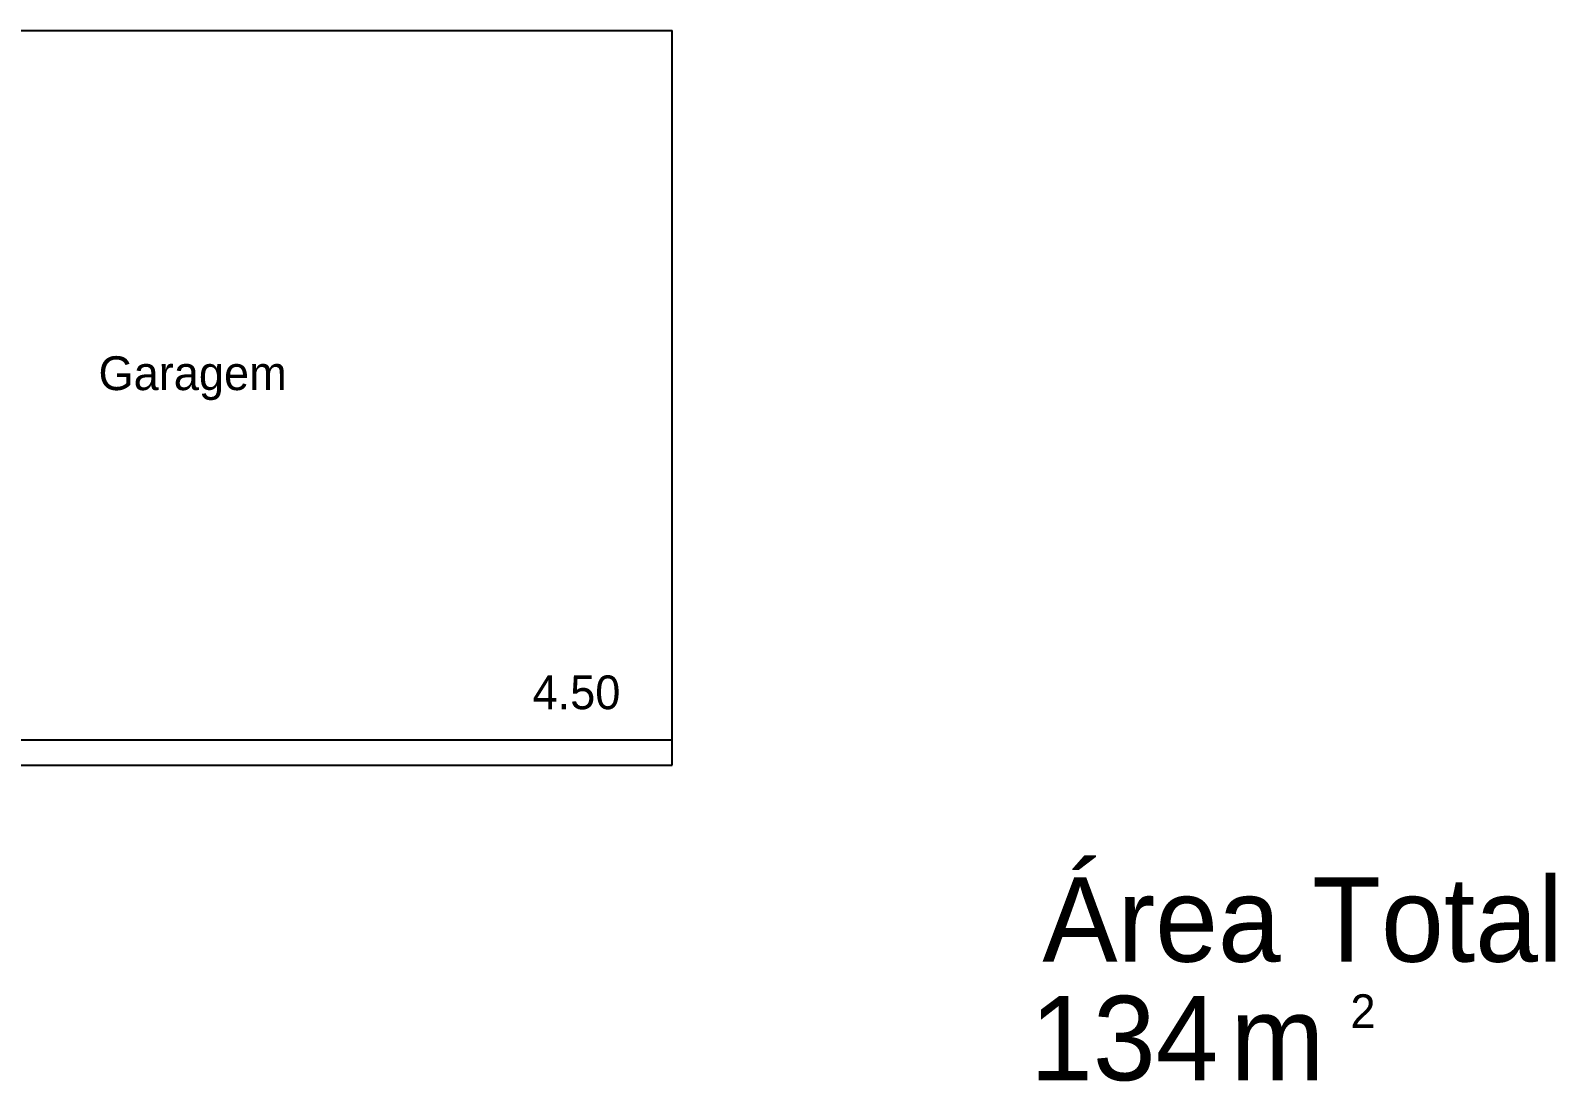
# Model space of a CAD drawing. Extents: x 0.6 to 23.3, y 0.1 to 16.2.
# Drawn here: x 14.31 to 23.35, y 1.32 to 7.54 of the extents above; entities that cross this region are included whole.
import ezdxf

# ---------------------------------------------------------------- set-up
doc = ezdxf.new("R2010")
doc.units = 0
doc.layers.get('0').update_dxf_attribs({"linetype": 'CONTINUOUS'})
doc.layers.get('DEFPOINTS').update_dxf_attribs({"linetype": 'CONTINUOUS'})
doc.layers.add('HACHURA', color=1, linetype='CONTINUOUS')
doc.layers.add('PAREDE', color=7, linetype='CONTINUOUS')
doc.styles.add('PADRÃO', font='', dxfattribs={"height": 0.2})
doc.styles.get('PADRÃO').set_extended_font_data('AvantGarde Bk BT')
doc.dimstyles.new('PADRÃOS', dxfattribs={"dimtxt": 0.15, "dimasz": 0.1, "dimexe": 1.25, "dimexo": 0.625, "dimgap": 0.1, "dimtad": 0, "dimjust": 1, "dimzin": 1, "dimdsep": 46, "dimtxsty": 'PADRÃO', "dimcen": 2.5, "dimse1": 1, "dimse2": 1, "dimsd1": 1, "dimsd2": 1, "dimclrt": 1, "dimadec": 0, "dimazin": 0, "dimtfac": 1, "dimtdec": 4, "dimtmove": 0, "dimatfit": 3, "dimfxl": 1, "dimtolj": 1, "dimtzin": 0, "dimarcsym": 0})

# ---------------------------------------------------------------- blocks, each defined once
blk = doc.blocks.new('*D38')
at = {"layer": 'DEFPOINTS', "color": 0, "linetype": 'ByBlock', "ltscale": 0.015}
for p in [(151.5505, 138.8043), (151.5505, 138.5238), (156.0505, 138.5238)]:
    blk.add_point(p, dxfattribs=at)
at = {"color": 1, "linetype": 'ByBlock', "ltscale": 0.015, "insert": (155.4844, 138.8043), "char_height": 0.2, "attachment_point": 5, "style": 'PADRÃO'}
blk.add_mtext('\\A1;4.50', dxfattribs=at)
blk = doc.blocks.new('AREA')
at = {"layer": 'HACHURA', "ltscale": 0.1, "style": 'PADRÃO'}
for s, p in [('Área Total', (-2.4981, 0.4326)), ('m', (-1.384, -0.2693))]:
    blk.add_text(s, height=0.5, dxfattribs=at).set_placement(p)
at = {"layer": 'HACHURA', "ltscale": 0.015, "style": 'PADRÃO'}
blk.add_text('2', height=0.2, dxfattribs=at).set_placement((-0.673, 0.0397))
blk.add_attdef('100', (-2.5703, -0.2693), '', height=0.5, dxfattribs=at)

msp = doc.modelspace()

# ---------------------------------------------------------------- linework, layer by layer
at = {"layer": 'PAREDE', "ltscale": 0.015}
for p, q in [((13.6149, 7.5389), (18.1149, 7.5389)), ((18.1149, 3.1889), (18.1149, 7.5389)), ((13.6149, 3.3389), (18.1149, 3.3389)), ((13.6149, 3.1889), (18.1149, 3.1889))]:
    msp.add_line(p, q, dxfattribs=at)

# ---------------------------------------------------------------- block references
at = {"layer": 'HACHURA', "ltscale": 0.015}
msp.add_blockref('AREA', (22.8066, 1.5933), dxfattribs=at).add_auto_attribs({'100': '134'})

# ---------------------------------------------------------------- texts
at = {"layer": 'HACHURA', "ltscale": 0.015, "style": 'PADRÃO'}
msp.add_text('Garagem', height=0.2, dxfattribs=at).set_placement((14.7179, 5.4101))

# ---------------------------------------------------------------- dimensions: what is measured, and where the dimension line sits
at = {"layer": 'HACHURA', "ltscale": 0.015}
dim = msp.add_linear_dim(base=(13.6149, 3.6194), p1=(18.1149, 3.3389), p2=(13.6149, 3.3389), dimstyle='PADRÃOS', dxfattribs=at)
dim.commit()
dim.dimension.update_dxf_attribs({"geometry": '*D38', "text_midpoint": (17.5488, 3.6194), "insert": (-137.9356, -135.1849)})

doc.saveas('drawing.dxf')
